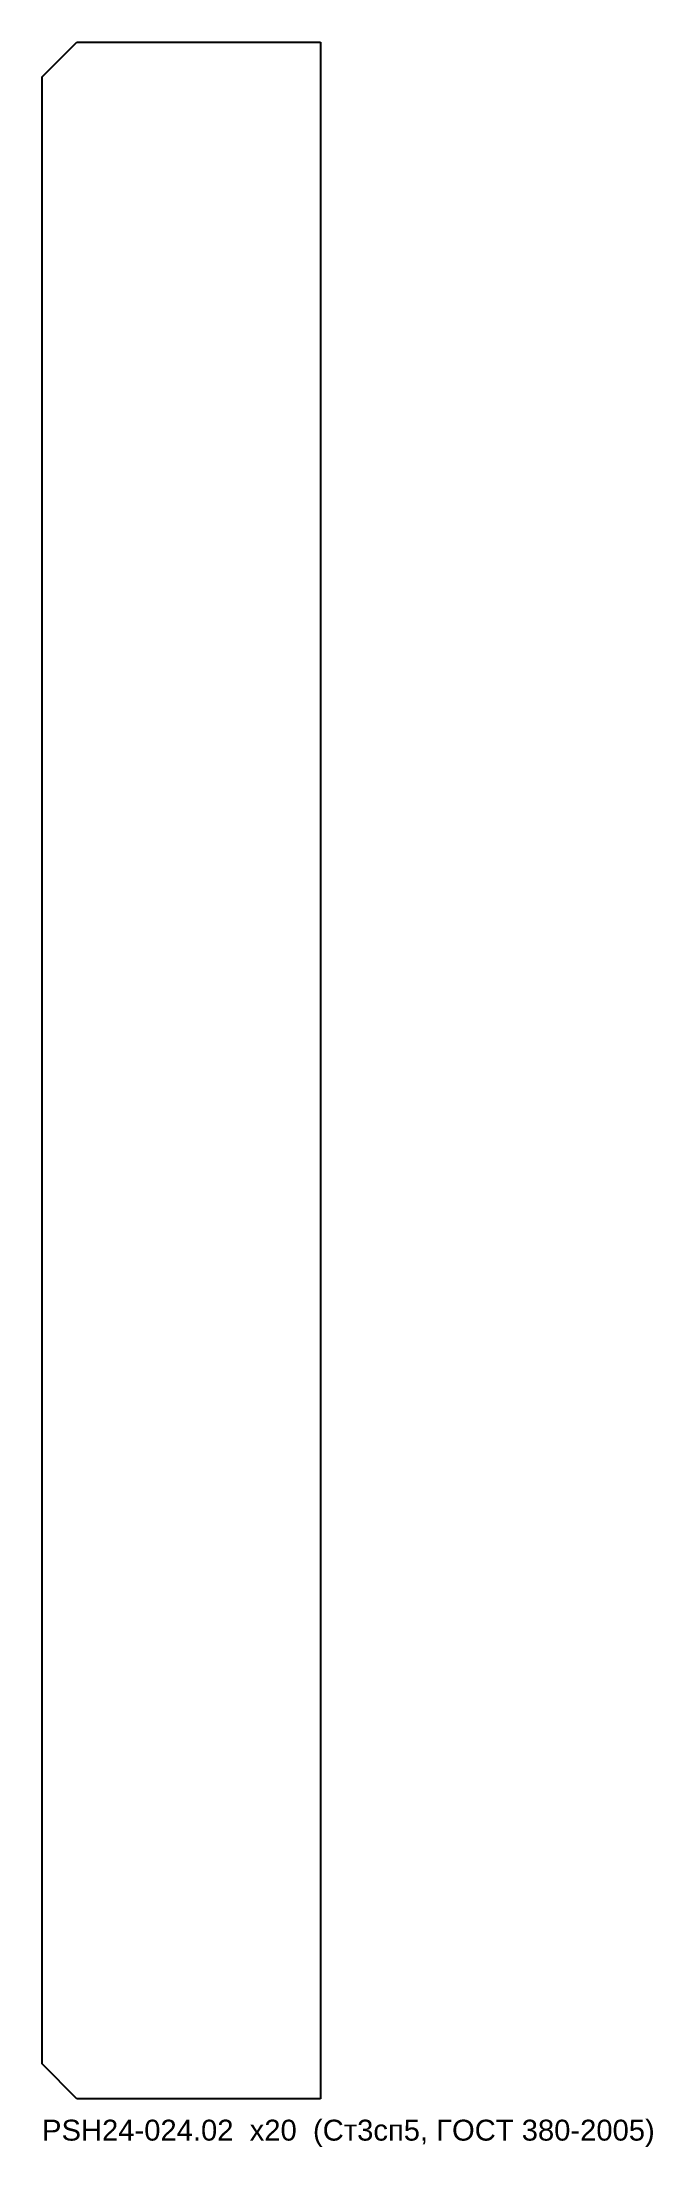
# Model space of a CAD drawing. Header units: millimetres. Extents: x -40 to 135, y -309 to 295.
import ezdxf

# ---------------------------------------------------------------- set-up
doc = ezdxf.new("R2010")
doc.units = ezdxf.units.MM
doc.layers.add('CUT', color=1, linetype='Continuous')
doc.layers.add('MARK', color=5, linetype='Continuous')
doc.styles.add('GOST', font='Arial')

msp = doc.modelspace()

# ---------------------------------------------------------------- linework, layer by layer
at = {"layer": 'CUT'}
for p, q in [((-40, 285), (-30, 295)), ((-30, 295), (40, 295)), ((40, 295), (40, -295)), ((-40, -285), (-40, 285)), ((-30, -295), (-40, -285)), ((40, -295), (-30, -295))]:
    msp.add_line(p, q, dxfattribs=at)

# ---------------------------------------------------------------- texts
at = {"layer": 'MARK', "style": 'GOST'}
msp.add_text('PSH24-024.02  x20  (Ст3сп5, ГОСТ 380-2005)', height=6, dxfattribs=at).set_placement((-40, -307))

doc.saveas('drawing.dxf')
